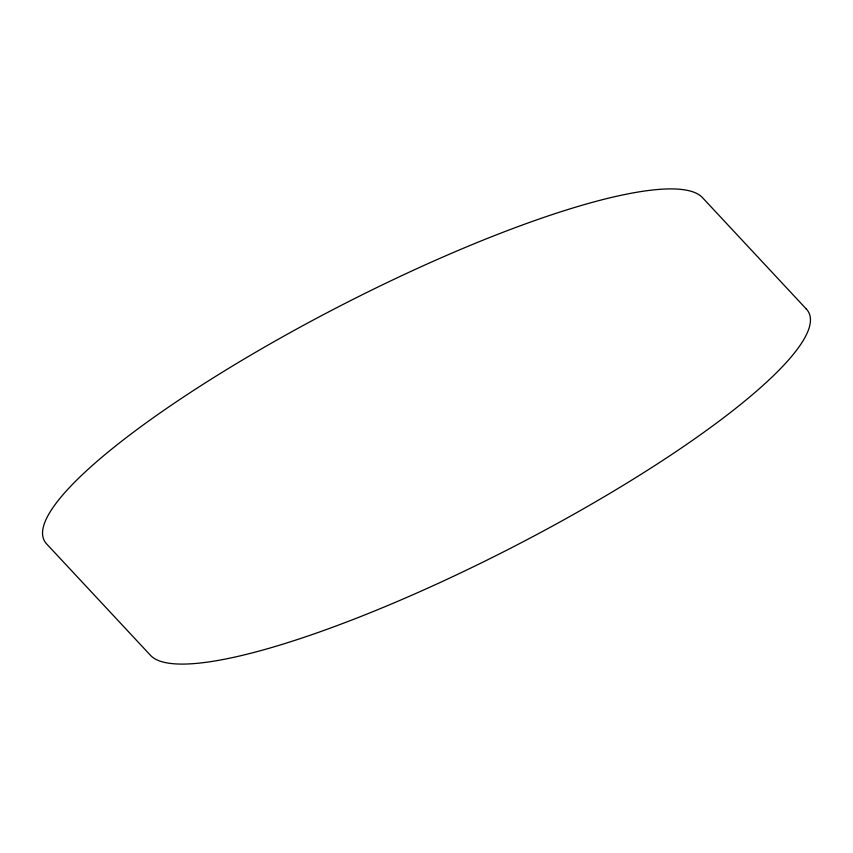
<?xml version="1.0" encoding="UTF-8"?>
<svg xmlns="http://www.w3.org/2000/svg" width="853" height="853" viewBox="0 0 853 853"><rect width="100%" height="100%" fill="white"/><g stroke="black" fill="none" stroke-linecap="round" stroke-linejoin="round"><path stroke-width="1.28" d="M806.373 309.074L702.488 197.651A371.386 73.411 -27.2 0 0 322.615 315.077A371.386 73.411 -27.2 0 0 46.627 543.926L150.512 655.349A371.386 73.411 -27.2 0 0 530.385 537.923A371.386 73.411 -27.2 0 0 806.373 309.074"/></g></svg>
